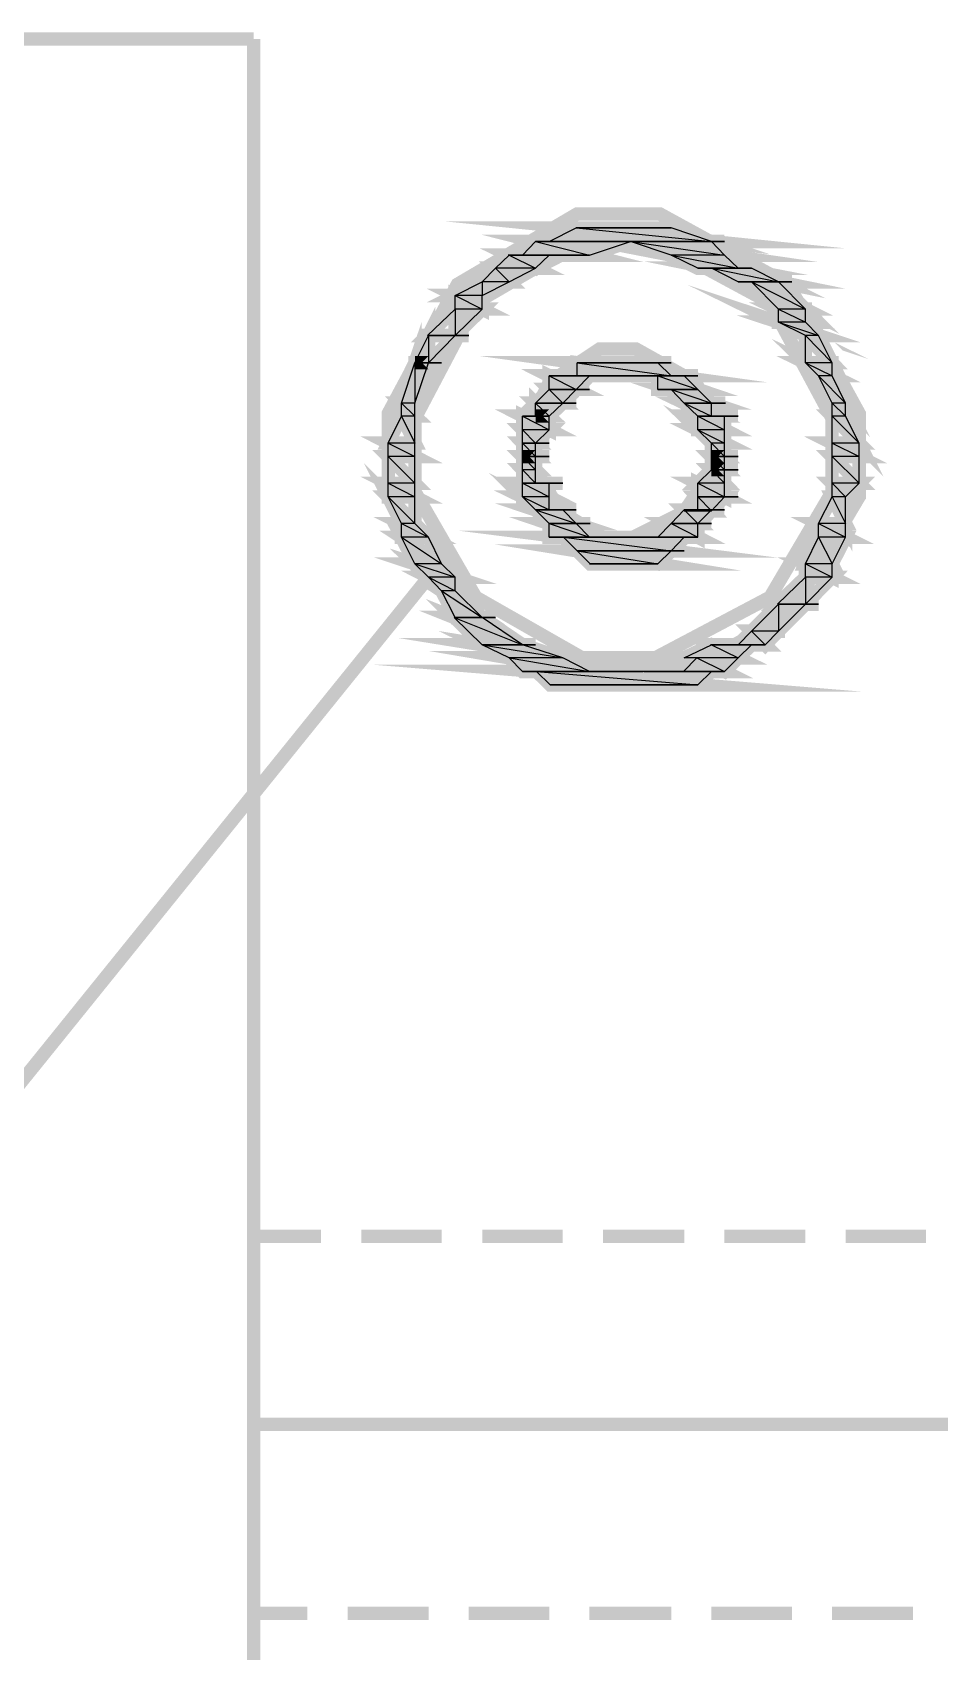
# Model space of a CAD drawing. Header units: metres. Extents: x -593 to 248, y 430 to 1024.
# Drawn here: x -268.04 to -265.18, y 816.92 to 822.03 of the extents above; entities that cross this region are included whole.
import ezdxf

# ---------------------------------------------------------------- set-up
doc = ezdxf.new("R2010")
doc.units = ezdxf.units.M
doc.header["$MEASUREMENT"] = 0
doc.layers.add('C00-00-00-BLACK', color=7, linetype='Continuous')
doc.layers.add('CFF-00-00', color=1, linetype='Continuous')

msp = doc.modelspace()

# ---------------------------------------------------------------- linework, layer by layer
at = {"layer": 'C00-00-00-BLACK', "const_width": 0.0423}
for points in [[(-267.3443, 822.0039), (-273.1538, 822.0039)], [(-267.3443, 801.9529), (-267.3443, 822.0039)], [(-267.1319, 818.2309), (-267.3443, 818.2309)], [(-266.7516, 818.2309), (-267.0052, 818.2309)], [(-266.3699, 818.2309), (-266.6235, 818.2309)], [(-265.9868, 818.2309), (-266.2432, 818.2309)], [(-265.6051, 818.2309), (-265.8601, 818.2309)], [(-265.2248, 818.2309), (-265.4784, 818.2309)], [(-259.4988, 817.6379), (-267.3443, 817.6379)], [(-267.1746, 817.0429), (-267.3443, 817.0429)], [(-266.7929, 817.0429), (-267.0479, 817.0429)], [(-266.4126, 817.0429), (-266.6662, 817.0429)], [(-266.0281, 817.0429), (-266.2859, 817.0429)], [(-265.6478, 817.0429), (-265.9014, 817.0429)], [(-265.2661, 817.0429), (-265.5211, 817.0429)]]:
    msp.add_lwpolyline(points, dxfattribs=at)
for points in [[(-265.4357, 820.6879), (-265.4357, 820.8239), (-265.6587, 821.2309), (-266.064, 821.4529), (-266.1977, 821.4529), (-266.3244, 821.4529), (-266.7019, 821.2309), (-266.9199, 820.8239), (-266.9199, 820.6879), (-266.9199, 820.5619), (-266.7019, 820.1859), (-266.3244, 819.9689), (-266.1977, 819.9689), (-266.064, 819.9689), (-265.6587, 820.1859), (-265.4357, 820.5619), (-265.4357, 820.6879)], [(-266.0281, 821.4089), (-266.3272, 821.4089), (-265.9014, 821.3659), (-266.0281, 821.4089)], [(-266.3272, 821.4089), (-265.9014, 821.3659), (-266.4126, 821.3659), (-266.3272, 821.4089)], [(-266.1565, 821.3659), (-265.8601, 821.3229), (-266.0281, 821.3229), (-266.1565, 821.3659)], [(-266.2831, 821.4089), (-266.0281, 821.4089), (-266.3244, 821.4089), (-266.2831, 821.4089)], [(-266.2006, 821.4089), (-266.0707, 821.4089), (-266.2859, 821.4089), (-266.2006, 821.4089)], [(-266.0707, 821.4089), (-266.2831, 821.4089), (-266.0281, 821.4089), (-266.0707, 821.4089)], [(-265.5211, 820.6879), (-265.5211, 820.8089), (-265.7165, 821.1729), (-266.0778, 821.3679), (-266.1977, 821.3679), (-266.3092, 821.3679), (-266.644, 821.1729), (-266.8356, 820.8089), (-266.8356, 820.6879), (-266.8356, 820.5769), (-266.644, 820.2449), (-266.3092, 820.0539), (-266.1977, 820.0539), (-266.0778, 820.0539), (-265.7165, 820.2449), (-265.5211, 820.5769), (-265.5211, 820.6879)], [(-266.1565, 821.3659), (-266.4553, 821.3659), (-266.2859, 821.3229), (-266.1565, 821.3659)], [(-266.4553, 821.3659), (-266.2859, 821.3229), (-266.4965, 821.3229), (-266.4553, 821.3659)], [(-265.9014, 821.3659), (-266.4126, 821.3659), (-266.4553, 821.3659), (-265.9014, 821.3659)], [(-265.9014, 821.3659), (-265.8601, 821.3659), (-266.4553, 821.3659), (-265.9014, 821.3659)], [(-265.9014, 821.3659), (-266.4553, 821.3659), (-265.9014, 821.3659)], [(-265.9014, 821.3659), (-266.1565, 821.3659), (-265.8601, 821.3229), (-265.9014, 821.3659)], [(-266.4126, 821.3659), (-265.9014, 821.3659), (-265.8601, 821.3659), (-266.4126, 821.3659)], [(-266.0281, 821.3229), (-265.8174, 821.2819), (-265.9441, 821.2819), (-266.0281, 821.3229)], [(-266.5823, 821.2819), (-266.5392, 821.2389), (-266.6235, 821.2389), (-266.5823, 821.2819)], [(-266.5392, 821.3229), (-266.4553, 821.2819), (-266.5823, 821.2819), (-266.5392, 821.3229)], [(-266.4126, 821.3229), (-266.5392, 821.3229), (-266.4553, 821.2819), (-266.4126, 821.3229)], [(-266.4567, 821.3229), (-266.4154, 821.3229), (-266.5421, 821.3229), (-266.4567, 821.3229)], [(-266.2859, 821.3229), (-266.4567, 821.3229), (-266.4154, 821.3229), (-266.2859, 821.3229)], [(-265.8601, 821.3229), (-266.0281, 821.3229), (-265.8174, 821.2819), (-265.8601, 821.3229)], [(-265.9014, 821.2819), (-265.6904, 821.2389), (-265.8174, 821.2389), (-265.9014, 821.2819)], [(-265.7748, 821.2389), (-265.6051, 821.1529), (-265.6904, 821.1529), (-265.7748, 821.2389)], [(-266.6235, 821.2389), (-266.6235, 821.1959), (-266.7089, 821.1959), (-266.6235, 821.2389)], [(-266.5392, 821.2389), (-266.6235, 821.2389), (-266.6235, 821.1959), (-266.5392, 821.2389)], [(-266.4553, 821.2819), (-266.5823, 821.2819), (-266.5392, 821.2389), (-266.4553, 821.2819)], [(-265.7748, 821.2819), (-265.9014, 821.2819), (-265.6904, 821.2389), (-265.7748, 821.2819)], [(-265.8174, 821.2819), (-265.9441, 821.2819), (-265.7748, 821.2819), (-265.8174, 821.2819)], [(-265.9441, 821.2819), (-265.7748, 821.2819), (-265.9014, 821.2819), (-265.9441, 821.2819)], [(-265.6904, 821.2389), (-265.7748, 821.2389), (-265.6051, 821.1529), (-265.6904, 821.2389)], [(-265.6904, 821.2389), (-265.8174, 821.2389), (-265.7748, 821.2389), (-265.6904, 821.2389)], [(-265.8174, 821.2389), (-265.6904, 821.2389), (-265.6478, 821.2389), (-265.8174, 821.2389)], [(-266.7089, 821.1529), (-266.7089, 821.0699), (-266.7957, 821.0699), (-266.7089, 821.1529)], [(-266.6235, 821.1959), (-266.7089, 821.1959), (-266.6235, 821.1529), (-266.6235, 821.1959)], [(-266.7089, 821.1959), (-266.6235, 821.1529), (-266.7089, 821.1529), (-266.7089, 821.1959)], [(-265.6904, 821.1119), (-265.5638, 821.0699), (-265.6051, 821.0699), (-265.6904, 821.1119)], [(-266.7929, 821.0699), (-266.7929, 820.9839), (-266.8356, 820.9839), (-266.7929, 821.0699)], [(-266.6235, 821.1529), (-266.7089, 821.1529), (-266.7089, 821.0699), (-266.6235, 821.1529)], [(-265.6051, 821.1529), (-265.6904, 821.1529), (-265.6051, 821.1119), (-265.6051, 821.1529)], [(-265.6904, 821.1529), (-265.6051, 821.1119), (-265.6904, 821.1119), (-265.6904, 821.1529)], [(-266.8356, 820.9839), (-266.8356, 820.8569), (-266.8782, 820.8569), (-266.8356, 820.9839)], [(-265.6051, 821.1119), (-265.6904, 821.1119), (-265.5638, 821.0699), (-265.6051, 821.1119)], [(-265.6051, 821.0699), (-265.5211, 820.9839), (-265.6051, 820.9839), (-265.6051, 821.0699)], [(-266.7089, 821.0699), (-266.7957, 821.0699), (-266.7089, 821.0699)], [(-266.7957, 821.0699), (-266.7089, 821.0699), (-266.6662, 821.0699), (-266.7957, 821.0699)], [(-266.7089, 821.0699), (-266.7929, 821.0699), (-266.7929, 820.9839), (-266.7089, 821.0699)], [(-265.6051, 820.9839), (-265.5211, 820.9429), (-265.5638, 820.9429), (-265.6051, 820.9839)], [(-265.5638, 821.0699), (-265.6051, 821.0699), (-265.5211, 820.9839), (-265.5638, 821.0699)], [(-265.5638, 820.9429), (-265.4784, 820.8569), (-265.5211, 820.8569), (-265.5638, 820.9429)], [(-266.7929, 820.9839), (-266.8356, 820.9839), (-266.7929, 820.9839)], [(-266.8356, 820.9839), (-266.7929, 820.9839), (-266.7516, 820.9839), (-266.8356, 820.9839)], [(-266.7929, 820.9839), (-266.8356, 820.9839), (-266.8356, 820.8569), (-266.7929, 820.9839)], [(-266.0707, 820.9839), (-266.3244, 820.9839), (-266.0281, 820.9429), (-266.0707, 820.9839)], [(-265.8601, 820.6879), (-265.8601, 820.7469), (-265.9511, 820.9219), (-266.1385, 821.0269), (-266.2006, 821.0269), (-266.2542, 821.0269), (-266.4126, 820.9219), (-266.4965, 820.7469), (-266.4965, 820.6879), (-266.4965, 820.6349), (-266.4126, 820.4769), (-266.2542, 820.3909), (-266.2006, 820.3909), (-266.1385, 820.3909), (-265.9511, 820.4769), (-265.8601, 820.6349), (-265.8601, 820.6879)], [(-265.9014, 820.6879), (-265.9014, 820.7409), (-265.9868, 820.8999), (-266.148, 820.9839), (-266.2006, 820.9839), (-266.2447, 820.9839), (-266.3755, 820.8999), (-266.4553, 820.7409), (-266.4553, 820.6879), (-266.4553, 820.6449), (-266.3755, 820.5139), (-266.2447, 820.4339), (-266.2006, 820.4339), (-266.148, 820.4339), (-265.9868, 820.5139), (-265.9014, 820.6449), (-265.9014, 820.6879)], [(-266.3244, 820.9839), (-266.0281, 820.9429), (-266.3244, 820.9429), (-266.3244, 820.9839)], [(-266.0707, 820.9839), (-266.2831, 820.9839), (-266.3244, 820.9839), (-266.0707, 820.9839)], [(-266.2859, 820.9839), (-266.0707, 820.9839), (-266.0281, 820.9839), (-266.2859, 820.9839)], [(-266.2404, 820.9839), (-266.0707, 820.9839), (-266.2831, 820.9839), (-266.2404, 820.9839)], [(-266.2006, 820.9839), (-266.1134, 820.9839), (-266.2432, 820.9839), (-266.2006, 820.9839)], [(-266.2432, 820.9839), (-266.0736, 820.9839), (-266.0309, 820.9839), (-266.2432, 820.9839)], [(-266.0736, 820.9839), (-266.0309, 820.9839), (-266.2432, 820.9839), (-266.0736, 820.9839)], [(-266.1134, 820.9839), (-266.2404, 820.9839), (-266.0707, 820.9839), (-266.1134, 820.9839)], [(-265.5211, 820.9839), (-265.6051, 820.9839), (-265.5211, 820.9429), (-265.5211, 820.9839)], [(-266.2859, 820.9429), (-266.4126, 820.9429), (-266.3272, 820.8999), (-266.2859, 820.9429)], [(-266.4126, 820.9429), (-266.3272, 820.8999), (-266.4126, 820.8999), (-266.4126, 820.9429)], [(-266.3699, 820.9429), (-266.2859, 820.9429), (-266.4126, 820.9429), (-266.3699, 820.9429)], [(-266.3272, 820.9429), (-265.9868, 820.9429), (-266.3699, 820.9429), (-266.3272, 820.9429)], [(-265.9868, 820.9429), (-266.3699, 820.9429), (-265.9868, 820.9429)], [(-266.3699, 820.9429), (-265.9868, 820.9429), (-265.9441, 820.9429), (-266.3699, 820.9429)], [(-266.2432, 820.9429), (-266.2006, 820.9429), (-266.3699, 820.9429), (-266.2432, 820.9429)], [(-266.2432, 820.9429), (-266.3699, 820.9429), (-266.2006, 820.9429), (-266.2432, 820.9429)], [(-266.2432, 820.9429), (-266.3699, 820.9429), (-266.2859, 820.9429), (-266.2432, 820.9429)], [(-266.0281, 820.9429), (-266.3272, 820.9429), (-265.9868, 820.9429), (-266.0281, 820.9429)], [(-265.9868, 820.9429), (-266.2006, 820.9429), (-265.9868, 820.9429)], [(-266.2006, 820.9429), (-265.9868, 820.9429), (-266.1134, 820.9429), (-266.2006, 820.9429)], [(-265.9868, 820.9429), (-266.0707, 820.9429), (-265.9441, 820.8999), (-265.9868, 820.9429)], [(-265.9868, 820.9429), (-266.1134, 820.9429), (-265.9868, 820.9429)], [(-266.1134, 820.9429), (-265.9868, 820.9429), (-266.0707, 820.9429), (-266.1134, 820.9429)], [(-266.0281, 820.8999), (-265.9014, 820.8569), (-265.9868, 820.8569), (-266.0281, 820.8999)], [(-266.0707, 820.9429), (-265.9441, 820.8999), (-266.0707, 820.8999), (-266.0707, 820.9429)], [(-265.5211, 820.9429), (-265.5638, 820.9429), (-265.4784, 820.8569), (-265.5211, 820.9429)], [(-266.8782, 820.8569), (-266.8356, 820.8159), (-266.8782, 820.8159), (-266.8782, 820.8569)], [(-266.4126, 820.8999), (-266.3699, 820.8569), (-266.4553, 820.8569), (-266.4126, 820.8999)], [(-266.4553, 820.8569), (-266.4126, 820.8159), (-266.4553, 820.8159), (-266.4553, 820.8569)], [(-266.3272, 820.8999), (-266.4126, 820.8999), (-266.3699, 820.8569), (-266.3272, 820.8999)], [(-266.4126, 820.8999), (-266.3272, 820.8999), (-266.2859, 820.8999), (-266.4126, 820.8999)], [(-266.3272, 820.8999), (-266.2859, 820.8999), (-266.4126, 820.8999), (-266.3272, 820.8999)], [(-265.9441, 820.8999), (-266.0281, 820.8999), (-265.9014, 820.8569), (-265.9441, 820.8999)], [(-265.9868, 820.8569), (-265.9014, 820.8159), (-265.9441, 820.8159), (-265.9868, 820.8569)], [(-265.9441, 820.8999), (-266.0707, 820.8999), (-265.9441, 820.8999)], [(-266.0707, 820.8999), (-265.9441, 820.8999), (-266.0281, 820.8999), (-266.0707, 820.8999)], [(-265.5211, 820.8569), (-265.4784, 820.8159), (-265.5211, 820.8159), (-265.5211, 820.8569)], [(-266.8782, 820.8159), (-266.8356, 820.7309), (-266.9199, 820.7309), (-266.8782, 820.8159)], [(-266.8356, 820.8569), (-266.8782, 820.8569), (-266.8356, 820.8159), (-266.8356, 820.8569)], [(-266.4965, 820.8159), (-266.4126, 820.7729), (-266.4965, 820.7729), (-266.4965, 820.8159)], [(-266.3699, 820.8569), (-266.4553, 820.8569), (-266.4126, 820.8159), (-266.3699, 820.8569)], [(-266.3699, 820.8569), (-266.4553, 820.8569), (-266.3699, 820.8569)], [(-266.4553, 820.8569), (-266.3699, 820.8569), (-266.3272, 820.8569), (-266.4553, 820.8569)], [(-265.9014, 820.8569), (-265.9868, 820.8569), (-265.9014, 820.8159), (-265.9014, 820.8569)], [(-265.9441, 820.7729), (-265.8601, 820.7309), (-265.9014, 820.7309), (-265.9441, 820.7729)], [(-265.9014, 820.8569), (-265.9868, 820.8569), (-265.9014, 820.8569)], [(-265.9868, 820.8569), (-265.9014, 820.8569), (-265.8573, 820.8569), (-265.9868, 820.8569)], [(-265.9868, 820.8569), (-265.9014, 820.8569), (-265.8601, 820.8569), (-265.9868, 820.8569)], [(-265.9014, 820.8569), (-265.8601, 820.8569), (-265.9868, 820.8569), (-265.9014, 820.8569)], [(-265.9441, 820.8159), (-265.8601, 820.7729), (-265.9441, 820.7729), (-265.9441, 820.8159)], [(-265.4784, 820.8569), (-265.5211, 820.8569), (-265.4784, 820.8159), (-265.4784, 820.8569)], [(-265.5211, 820.8159), (-265.4357, 820.7309), (-265.5211, 820.7309), (-265.5211, 820.8159)], [(-266.8356, 820.8159), (-266.8782, 820.8159), (-266.8356, 820.7309), (-266.8356, 820.8159)], [(-266.4126, 820.8159), (-266.4965, 820.8159), (-266.4126, 820.7729), (-266.4126, 820.8159)], [(-266.4126, 820.7729), (-266.4965, 820.7729), (-266.4553, 820.7309), (-266.4126, 820.7729)], [(-266.4553, 820.8159), (-266.4126, 820.8159), (-266.4965, 820.8159), (-266.4553, 820.8159)], [(-266.4965, 820.7729), (-266.4553, 820.7309), (-266.4965, 820.7309), (-266.4965, 820.7729)], [(-266.4126, 820.8159), (-266.4553, 820.8159), (-266.4126, 820.8159)], [(-265.8601, 820.7729), (-265.9441, 820.7729), (-265.8601, 820.7309), (-265.8601, 820.7729)], [(-265.8601, 820.8159), (-265.9441, 820.8159), (-265.8601, 820.7729), (-265.8601, 820.8159)], [(-265.8601, 820.8159), (-265.8174, 820.8159), (-265.9441, 820.8159), (-265.8601, 820.8159)], [(-265.8601, 820.8159), (-265.9441, 820.8159), (-265.9014, 820.8159), (-265.8601, 820.8159)], [(-265.4784, 820.8159), (-265.5211, 820.8159), (-265.4357, 820.7309), (-265.4784, 820.8159)], [(-266.8356, 820.7309), (-266.9199, 820.7309), (-266.8356, 820.6879), (-266.8356, 820.7309)], [(-266.9199, 820.7309), (-266.8356, 820.6879), (-266.9199, 820.6879), (-266.9199, 820.7309)], [(-266.4553, 820.7309), (-266.4965, 820.7309), (-266.4553, 820.6879), (-266.4553, 820.7309)], [(-266.4965, 820.7309), (-266.4553, 820.6879), (-266.4965, 820.6879), (-266.4965, 820.7309)], [(-266.4965, 820.7309), (-266.4553, 820.7309), (-266.4126, 820.7309), (-266.4965, 820.7309)], [(-266.4553, 820.7309), (-266.4126, 820.7309), (-266.4965, 820.7309), (-266.4553, 820.7309)], [(-265.8601, 820.7309), (-265.9014, 820.7309), (-265.8601, 820.6879), (-265.8601, 820.7309)], [(-265.9014, 820.7309), (-265.8601, 820.6879), (-265.9014, 820.6879), (-265.9014, 820.7309)], [(-265.4357, 820.7309), (-265.5211, 820.7309), (-265.4357, 820.6879), (-265.4357, 820.7309)], [(-265.5211, 820.7309), (-265.4357, 820.6879), (-265.5211, 820.6879), (-265.5211, 820.7309)], [(-266.8356, 820.6879), (-266.9199, 820.6879), (-266.8356, 820.6039), (-266.8356, 820.6879)], [(-266.9199, 820.6879), (-266.8356, 820.6039), (-266.9199, 820.6039), (-266.9199, 820.6879)], [(-266.4553, 820.6879), (-266.4965, 820.6879), (-266.4553, 820.6469), (-266.4553, 820.6879)], [(-266.4965, 820.6879), (-266.4553, 820.6469), (-266.4965, 820.6469), (-266.4965, 820.6879)], [(-266.4553, 820.6879), (-266.4965, 820.6879), (-266.4553, 820.6879)], [(-266.4965, 820.6879), (-266.4553, 820.6879), (-266.4126, 820.6879), (-266.4965, 820.6879)], [(-266.4965, 820.6469), (-266.4553, 820.6039), (-266.4965, 820.6039), (-266.4965, 820.6469)], [(-265.8601, 820.6879), (-265.9014, 820.6879), (-265.8601, 820.6469), (-265.8601, 820.6879)], [(-265.9014, 820.6879), (-265.8601, 820.6469), (-265.9014, 820.6469), (-265.9014, 820.6879)], [(-265.8601, 820.6879), (-265.9014, 820.6879), (-265.8601, 820.6879)], [(-265.9014, 820.6879), (-265.8601, 820.6879), (-265.8174, 820.6879), (-265.9014, 820.6879)], [(-265.4357, 820.6879), (-265.5211, 820.6879), (-265.4357, 820.6039), (-265.4357, 820.6879)], [(-265.5211, 820.6879), (-265.4357, 820.6039), (-265.5211, 820.6039), (-265.5211, 820.6879)], [(-266.9199, 820.5609), (-266.8356, 820.4769), (-266.8782, 820.4769), (-266.9199, 820.5609)], [(-266.4553, 820.6469), (-266.4965, 820.6469), (-266.4553, 820.6039), (-266.4553, 820.6469)], [(-265.9014, 820.6469), (-265.8601, 820.6039), (-265.9441, 820.6039), (-265.9014, 820.6469)], [(-265.8601, 820.6469), (-265.9014, 820.6469), (-265.8601, 820.6039), (-265.8601, 820.6469)], [(-265.8601, 820.6469), (-265.9014, 820.6469), (-265.8601, 820.6469)], [(-265.9014, 820.6469), (-265.8601, 820.6469), (-265.8174, 820.6469), (-265.9014, 820.6469)], [(-265.5211, 820.6039), (-265.4784, 820.5609), (-265.5211, 820.5609), (-265.5211, 820.6039)], [(-266.8356, 820.6039), (-266.9199, 820.6039), (-266.8356, 820.5609), (-266.8356, 820.6039)], [(-266.9199, 820.6039), (-266.8356, 820.5609), (-266.9199, 820.5609), (-266.9199, 820.6039)], [(-266.4965, 820.5609), (-266.4126, 820.5199), (-266.4553, 820.5199), (-266.4965, 820.5609)], [(-266.4126, 820.6039), (-266.4965, 820.6039), (-266.4126, 820.5609), (-266.4126, 820.6039)], [(-266.4965, 820.6039), (-266.4126, 820.5609), (-266.4965, 820.5609), (-266.4965, 820.6039)], [(-266.4126, 820.6039), (-266.3699, 820.6039), (-266.4965, 820.6039), (-266.4126, 820.6039)], [(-266.4126, 820.6039), (-266.4965, 820.6039), (-266.4553, 820.6039), (-266.4126, 820.6039)], [(-265.8601, 820.6039), (-265.9441, 820.6039), (-265.8601, 820.5609), (-265.8601, 820.6039)], [(-265.9441, 820.6039), (-265.8601, 820.5609), (-265.9441, 820.5609), (-265.9441, 820.6039)], [(-265.9441, 820.5609), (-265.9014, 820.5169), (-265.9441, 820.5169), (-265.9441, 820.5609)], [(-265.5211, 820.5609), (-265.4784, 820.4769), (-265.5638, 820.4769), (-265.5211, 820.5609)], [(-265.4357, 820.6039), (-265.5211, 820.6039), (-265.4784, 820.5609), (-265.4357, 820.6039)], [(-266.8356, 820.5609), (-266.9199, 820.5609), (-266.8356, 820.4769), (-266.8356, 820.5609)], [(-266.4126, 820.5609), (-266.4965, 820.5609), (-266.4126, 820.5199), (-266.4126, 820.5609)], [(-266.3699, 820.5199), (-266.4553, 820.5199), (-266.3272, 820.4769), (-266.3699, 820.5199)], [(-266.4553, 820.5199), (-266.3272, 820.4769), (-266.4126, 820.4769), (-266.4553, 820.5199)], [(-266.3699, 820.5199), (-266.4553, 820.5199), (-266.3699, 820.5199)], [(-266.4553, 820.5199), (-266.3699, 820.5199), (-266.3272, 820.5199), (-266.4553, 820.5199)], [(-266.3699, 820.5199), (-266.3272, 820.5199), (-266.4553, 820.5199), (-266.3699, 820.5199)], [(-266.3699, 820.5199), (-266.4553, 820.5199), (-266.4126, 820.5199), (-266.3699, 820.5199)], [(-265.9868, 820.5199), (-265.9441, 820.4769), (-266.0281, 820.4769), (-265.9868, 820.5199)], [(-265.9014, 820.5199), (-265.9868, 820.5199), (-265.9441, 820.4769), (-265.9014, 820.5199)], [(-265.9014, 820.5169), (-265.9441, 820.5169), (-265.9868, 820.5169), (-265.9014, 820.5169)], [(-265.8601, 820.5609), (-265.9441, 820.5609), (-265.9014, 820.5169), (-265.8601, 820.5609)], [(-265.9441, 820.5609), (-265.8601, 820.5609), (-265.8174, 820.5609), (-265.9441, 820.5609)], [(-265.8601, 820.5609), (-265.8174, 820.5609), (-265.9441, 820.5609), (-265.8601, 820.5609)], [(-265.9441, 820.5199), (-265.9014, 820.5199), (-265.8601, 820.5199), (-265.9441, 820.5199)], [(-265.4784, 820.5609), (-265.5211, 820.5609), (-265.4784, 820.4769), (-265.4784, 820.5609)], [(-266.8356, 820.4769), (-266.8782, 820.4769), (-266.7929, 820.4339), (-266.8356, 820.4769)], [(-266.8782, 820.4339), (-266.7516, 820.3499), (-266.8356, 820.3499), (-266.8782, 820.4339)], [(-266.8782, 820.4769), (-266.7929, 820.4339), (-266.8782, 820.4339), (-266.8782, 820.4769)], [(-266.3272, 820.4769), (-266.4126, 820.4769), (-266.2859, 820.4339), (-266.3272, 820.4769)], [(-266.4126, 820.4769), (-266.2859, 820.4339), (-266.4126, 820.4339), (-266.4126, 820.4769)], [(-266.3272, 820.4769), (-266.4126, 820.4769), (-266.3272, 820.4769)], [(-266.4126, 820.4769), (-266.3272, 820.4769), (-266.2831, 820.4769), (-266.4126, 820.4769)], [(-266.0281, 820.4769), (-265.9441, 820.4339), (-266.0707, 820.4339), (-266.0281, 820.4769)], [(-265.9441, 820.4769), (-266.0281, 820.4769), (-265.9441, 820.4339), (-265.9441, 820.4769)], [(-265.9441, 820.4769), (-266.0281, 820.4769), (-265.9441, 820.4769)], [(-266.0281, 820.4769), (-265.9441, 820.4769), (-265.9014, 820.4769), (-266.0281, 820.4769)], [(-265.4784, 820.4769), (-265.5638, 820.4769), (-265.4784, 820.4339), (-265.4784, 820.4769)], [(-265.5638, 820.4769), (-265.4784, 820.4339), (-265.5638, 820.4339), (-265.5638, 820.4769)], [(-266.7929, 820.4339), (-266.8782, 820.4339), (-266.7516, 820.3499), (-266.7929, 820.4339)], [(-265.9868, 820.4339), (-266.3671, 820.4339), (-266.0281, 820.3909), (-265.9868, 820.4339)], [(-266.2859, 820.4339), (-266.4126, 820.4339), (-266.2432, 820.4339), (-266.2859, 820.4339)], [(-266.4126, 820.4339), (-266.2432, 820.4339), (-266.3699, 820.4339), (-266.4126, 820.4339)], [(-266.3671, 820.4339), (-266.0281, 820.3909), (-266.3244, 820.3909), (-266.3671, 820.4339)], [(-266.2432, 820.4339), (-266.3699, 820.4339), (-266.2432, 820.4339)], [(-266.3699, 820.4339), (-266.2432, 820.4339), (-266.2006, 820.4339), (-266.3699, 820.4339)], [(-266.2006, 820.4339), (-266.1589, 820.4339), (-266.3699, 820.4339), (-266.2006, 820.4339)], [(-266.2006, 820.4339), (-266.3699, 820.4339), (-266.2432, 820.4339), (-266.2006, 820.4339)], [(-266.3699, 820.4339), (-266.2006, 820.4339), (-266.1589, 820.4339), (-266.3699, 820.4339)], [(-266.2006, 820.4339), (-266.1589, 820.4339), (-266.3699, 820.4339), (-266.2006, 820.4339)], [(-266.1565, 820.4339), (-265.9868, 820.4339), (-266.2006, 820.4339), (-266.1565, 820.4339)], [(-266.1134, 820.4339), (-265.9868, 820.4339), (-266.1565, 820.4339), (-266.1134, 820.4339)], [(-265.9868, 820.4339), (-266.1565, 820.4339), (-265.9868, 820.4339)], [(-266.0707, 820.4339), (-265.9868, 820.4339), (-266.1134, 820.4339), (-266.0707, 820.4339)], [(-265.9868, 820.4339), (-266.1134, 820.4339), (-265.9868, 820.4339)], [(-266.1134, 820.4339), (-265.9868, 820.4339), (-265.9441, 820.4339), (-266.1134, 820.4339)], [(-265.9868, 820.4339), (-266.1134, 820.4339), (-265.9868, 820.4339)], [(-265.9441, 820.4339), (-266.0707, 820.4339), (-265.9868, 820.4339), (-265.9441, 820.4339)], [(-265.5638, 820.4339), (-265.5211, 820.3499), (-265.6051, 820.3499), (-265.5638, 820.4339)], [(-265.4784, 820.4339), (-265.5638, 820.4339), (-265.5211, 820.3499), (-265.4784, 820.4339)], [(-266.8356, 820.3499), (-266.7089, 820.3079), (-266.7929, 820.3079), (-266.8356, 820.3499)], [(-266.0281, 820.3909), (-266.3244, 820.3909), (-266.0707, 820.3499), (-266.0281, 820.3909)], [(-266.3244, 820.3909), (-266.0707, 820.3499), (-266.2831, 820.3499), (-266.3244, 820.3909)], [(-266.0281, 820.3909), (-266.3244, 820.3909), (-266.0281, 820.3909)], [(-266.3244, 820.3909), (-266.0281, 820.3909), (-265.9868, 820.3909), (-266.3244, 820.3909)], [(-266.7516, 820.3499), (-266.8356, 820.3499), (-266.7089, 820.3079), (-266.7516, 820.3499)], [(-266.7929, 820.3079), (-266.7089, 820.2649), (-266.7516, 820.2649), (-266.7929, 820.3079)], [(-266.2859, 820.3499), (-266.1134, 820.3499), (-266.1565, 820.3499), (-266.2859, 820.3499)], [(-266.1134, 820.3499), (-266.0707, 820.3499), (-266.2831, 820.3499), (-266.1134, 820.3499)], [(-266.1134, 820.3499), (-266.2831, 820.3499), (-266.0707, 820.3499), (-266.1134, 820.3499)], [(-266.1565, 820.3499), (-266.2404, 820.3499), (-266.2831, 820.3499), (-266.1565, 820.3499)], [(-266.1565, 820.3499), (-266.1134, 820.3499), (-266.2404, 820.3499), (-266.1565, 820.3499)], [(-265.6051, 820.3079), (-265.6051, 820.2229), (-265.6933, 820.2229), (-265.6051, 820.3079)], [(-265.5211, 820.3499), (-265.6051, 820.3499), (-265.5211, 820.3079), (-265.5211, 820.3499)], [(-265.6051, 820.3499), (-265.5211, 820.3079), (-265.6051, 820.3079), (-265.6051, 820.3499)], [(-266.7089, 820.3079), (-266.7929, 820.3079), (-266.7089, 820.2649), (-266.7089, 820.3079)], [(-266.7089, 820.2649), (-266.7516, 820.2649), (-266.6235, 820.1809), (-266.7089, 820.2649)], [(-266.7516, 820.2649), (-266.6235, 820.1809), (-266.7089, 820.1809), (-266.7516, 820.2649)], [(-265.5211, 820.3079), (-265.6051, 820.3079), (-265.6051, 820.2229), (-265.5211, 820.3079)], [(-266.7117, 820.1809), (-266.4965, 820.0949), (-266.6235, 820.0949), (-266.7117, 820.1809)], [(-265.6904, 820.2229), (-265.6904, 820.1379), (-265.7748, 820.1379), (-265.6904, 820.2229)], [(-265.6051, 820.2229), (-265.6933, 820.2229), (-265.6051, 820.2229)], [(-265.6933, 820.2229), (-265.6051, 820.2229), (-265.5638, 820.2229), (-265.6933, 820.2229)], [(-265.6051, 820.2229), (-265.6904, 820.2229), (-265.6904, 820.1379), (-265.6051, 820.2229)], [(-266.6235, 820.1809), (-266.7117, 820.1809), (-266.4965, 820.0949), (-266.6235, 820.1809)], [(-266.6235, 820.1809), (-266.7089, 820.1809), (-266.6235, 820.1809)], [(-266.7089, 820.1809), (-266.6235, 820.1809), (-266.5823, 820.1809), (-266.7089, 820.1809)], [(-266.6235, 820.0949), (-266.3699, 820.0539), (-266.5392, 820.0539), (-266.6235, 820.0949)], [(-265.7748, 820.1379), (-265.7317, 820.0949), (-265.8174, 820.0949), (-265.7748, 820.1379)], [(-265.6904, 820.1379), (-265.7748, 820.1379), (-265.7317, 820.0949), (-265.6904, 820.1379)], [(-266.4965, 820.0949), (-266.6235, 820.0949), (-266.3699, 820.0539), (-266.4965, 820.0949)], [(-266.4965, 820.0949), (-266.6235, 820.0949), (-266.4965, 820.0949)], [(-266.6235, 820.0949), (-266.4965, 820.0949), (-266.4553, 820.0949), (-266.6235, 820.0949)], [(-266.5392, 820.0539), (-266.2859, 820.0109), (-266.4965, 820.0109), (-266.5392, 820.0539)], [(-265.9014, 820.0949), (-265.8174, 820.0539), (-265.9868, 820.0539), (-265.9014, 820.0949)], [(-265.9469, 820.0539), (-265.8601, 820.0109), (-265.9896, 820.0109), (-265.9469, 820.0539)], [(-265.7748, 820.0949), (-265.9014, 820.0949), (-265.8174, 820.0539), (-265.7748, 820.0949)], [(-265.8174, 820.0949), (-265.7748, 820.0949), (-265.9042, 820.0949), (-265.8174, 820.0949)], [(-265.7317, 820.0949), (-265.8174, 820.0949), (-265.7748, 820.0949), (-265.7317, 820.0949)], [(-265.9014, 820.0109), (-266.4524, 820.0109), (-265.9441, 819.9689), (-265.9014, 820.0109)], [(-266.3699, 820.0539), (-266.5392, 820.0539), (-266.2859, 820.0109), (-266.3699, 820.0539)], [(-266.2432, 820.0109), (-266.2006, 820.0109), (-266.4965, 820.0109), (-266.2432, 820.0109)], [(-266.2432, 820.0109), (-266.4965, 820.0109), (-266.2859, 820.0109), (-266.2432, 820.0109)], [(-266.2432, 820.0109), (-266.4965, 820.0109), (-266.1162, 820.0109), (-266.2432, 820.0109)], [(-266.4965, 820.0109), (-266.1162, 820.0109), (-266.4553, 820.0109), (-266.4965, 820.0109)], [(-266.4524, 820.0109), (-265.9441, 819.9689), (-266.4098, 819.9689), (-266.4524, 820.0109)], [(-265.9868, 820.0109), (-265.9014, 820.0109), (-266.1134, 820.0109), (-265.9868, 820.0109)], [(-266.1134, 820.0109), (-265.9014, 820.0109), (-265.8601, 820.0109), (-266.1134, 820.0109)], [(-265.9014, 820.0109), (-265.8601, 820.0109), (-266.1134, 820.0109), (-265.9014, 820.0109)], [(-265.8174, 820.0539), (-265.9469, 820.0539), (-265.8601, 820.0109), (-265.8174, 820.0539)], [(-265.8601, 820.0109), (-265.9868, 820.0109), (-265.9014, 820.0109), (-265.8601, 820.0109)], [(-265.9441, 819.9689), (-266.4098, 819.9689), (-265.9868, 819.9689), (-265.9441, 819.9689)], [(-266.4098, 819.9689), (-265.9868, 819.9689), (-266.3671, 819.9689), (-266.4098, 819.9689)], [(-266.0707, 819.9689), (-266.2432, 819.9689), (-266.3699, 819.9689), (-266.0707, 819.9689)], [(-266.3699, 819.9689), (-265.9868, 819.9689), (-266.0707, 819.9689), (-266.3699, 819.9689)], [(-266.0707, 819.9689), (-266.0281, 819.9689), (-266.2432, 819.9689), (-266.0707, 819.9689)]]:
    msp.add_lwpolyline(points, close=True, dxfattribs=at)
at = {"layer": 'C00-00-00-BLACK'}
for points in [[(-266.3272, 821.4089), (-265.9014, 821.3659), (-266.4126, 821.3659), (-266.3272, 821.4089)], [(-266.0281, 821.4089), (-266.3272, 821.4089), (-265.9014, 821.3659), (-266.0281, 821.4089)], [(-266.2831, 821.4089), (-266.0281, 821.4089), (-266.3244, 821.4089), (-266.2831, 821.4089)], [(-266.2006, 821.4089), (-266.0707, 821.4089), (-266.2859, 821.4089), (-266.2006, 821.4089)], [(-266.0707, 821.4089), (-266.2831, 821.4089), (-266.0281, 821.4089), (-266.0707, 821.4089)], [(-266.4553, 821.3659), (-266.2859, 821.3229), (-266.4965, 821.3229), (-266.4553, 821.3659)], [(-265.9014, 821.3659), (-266.4126, 821.3659), (-266.4553, 821.3659), (-265.9014, 821.3659)], [(-265.9014, 821.3659), (-265.8601, 821.3659), (-266.4553, 821.3659), (-265.9014, 821.3659)], [(-265.9014, 821.3659), (-266.4553, 821.3659), (-265.9014, 821.3659)], [(-266.1565, 821.3659), (-266.4553, 821.3659), (-266.2859, 821.3229), (-266.1565, 821.3659)], [(-266.4126, 821.3659), (-265.9014, 821.3659), (-265.8601, 821.3659), (-266.4126, 821.3659)], [(-265.9014, 821.3659), (-266.1565, 821.3659), (-265.8601, 821.3229), (-265.9014, 821.3659)], [(-266.1565, 821.3659), (-265.8601, 821.3229), (-266.0281, 821.3229), (-266.1565, 821.3659)], [(-266.5392, 821.3229), (-266.4553, 821.2819), (-266.5823, 821.2819), (-266.5392, 821.3229)], [(-266.4567, 821.3229), (-266.4154, 821.3229), (-266.5421, 821.3229), (-266.4567, 821.3229)], [(-266.4126, 821.3229), (-266.5392, 821.3229), (-266.4553, 821.2819), (-266.4126, 821.3229)], [(-266.2859, 821.3229), (-266.4567, 821.3229), (-266.4154, 821.3229), (-266.2859, 821.3229)], [(-265.8601, 821.3229), (-266.0281, 821.3229), (-265.8174, 821.2819), (-265.8601, 821.3229)], [(-266.0281, 821.3229), (-265.8174, 821.2819), (-265.9441, 821.2819), (-266.0281, 821.3229)], [(-266.5823, 821.2819), (-266.5392, 821.2389), (-266.6235, 821.2389), (-266.5823, 821.2819)], [(-266.4553, 821.2819), (-266.5823, 821.2819), (-266.5392, 821.2389), (-266.4553, 821.2819)], [(-265.8174, 821.2819), (-265.9441, 821.2819), (-265.7748, 821.2819), (-265.8174, 821.2819)], [(-265.9441, 821.2819), (-265.7748, 821.2819), (-265.9014, 821.2819), (-265.9441, 821.2819)], [(-265.7748, 821.2819), (-265.9014, 821.2819), (-265.6904, 821.2389), (-265.7748, 821.2819)], [(-265.9014, 821.2819), (-265.6904, 821.2389), (-265.8174, 821.2389), (-265.9014, 821.2819)], [(-266.6235, 821.2389), (-266.6235, 821.1959), (-266.7089, 821.1959), (-266.6235, 821.2389)], [(-266.5392, 821.2389), (-266.6235, 821.2389), (-266.6235, 821.1959), (-266.5392, 821.2389)], [(-265.6904, 821.2389), (-265.8174, 821.2389), (-265.7748, 821.2389), (-265.6904, 821.2389)], [(-265.8174, 821.2389), (-265.6904, 821.2389), (-265.6478, 821.2389), (-265.8174, 821.2389)], [(-265.6904, 821.2389), (-265.7748, 821.2389), (-265.6051, 821.1529), (-265.6904, 821.2389)], [(-265.7748, 821.2389), (-265.6051, 821.1529), (-265.6904, 821.1529), (-265.7748, 821.2389)], [(-266.7089, 821.1529), (-266.7089, 821.0699), (-266.7957, 821.0699), (-266.7089, 821.1529)], [(-266.6235, 821.1959), (-266.7089, 821.1959), (-266.6235, 821.1529), (-266.6235, 821.1959)], [(-266.7089, 821.1959), (-266.6235, 821.1529), (-266.7089, 821.1529), (-266.7089, 821.1959)], [(-266.6235, 821.1529), (-266.7089, 821.1529), (-266.7089, 821.0699), (-266.6235, 821.1529)], [(-265.6051, 821.1529), (-265.6904, 821.1529), (-265.6051, 821.1119), (-265.6051, 821.1529)], [(-265.6904, 821.1529), (-265.6051, 821.1119), (-265.6904, 821.1119), (-265.6904, 821.1529)], [(-265.6051, 821.1119), (-265.6904, 821.1119), (-265.5638, 821.0699), (-265.6051, 821.1119)], [(-265.6904, 821.1119), (-265.5638, 821.0699), (-265.6051, 821.0699), (-265.6904, 821.1119)], [(-266.7929, 821.0699), (-266.7929, 820.9839), (-266.8356, 820.9839), (-266.7929, 821.0699)], [(-266.7089, 821.0699), (-266.7957, 821.0699), (-266.7089, 821.0699)], [(-266.7957, 821.0699), (-266.7089, 821.0699), (-266.6662, 821.0699), (-266.7957, 821.0699)], [(-266.7089, 821.0699), (-266.7929, 821.0699), (-266.7929, 820.9839), (-266.7089, 821.0699)], [(-265.5638, 821.0699), (-265.6051, 821.0699), (-265.5211, 820.9839), (-265.5638, 821.0699)], [(-265.6051, 821.0699), (-265.5211, 820.9839), (-265.6051, 820.9839), (-265.6051, 821.0699)], [(-266.8356, 820.9839), (-266.8356, 820.8569), (-266.8782, 820.8569), (-266.8356, 820.9839)], [(-266.7929, 820.9839), (-266.8356, 820.9839), (-266.7929, 820.9839)], [(-266.8356, 820.9839), (-266.7929, 820.9839), (-266.7516, 820.9839), (-266.8356, 820.9839)], [(-266.7929, 820.9839), (-266.8356, 820.9839), (-266.8356, 820.8569), (-266.7929, 820.9839)], [(-266.0707, 820.9839), (-266.2831, 820.9839), (-266.3244, 820.9839), (-266.0707, 820.9839)], [(-266.0707, 820.9839), (-266.3244, 820.9839), (-266.0281, 820.9429), (-266.0707, 820.9839)], [(-266.3244, 820.9839), (-266.0281, 820.9429), (-266.3244, 820.9429), (-266.3244, 820.9839)], [(-266.2859, 820.9839), (-266.0707, 820.9839), (-266.0281, 820.9839), (-266.2859, 820.9839)], [(-266.2404, 820.9839), (-266.0707, 820.9839), (-266.2831, 820.9839), (-266.2404, 820.9839)], [(-266.2006, 820.9839), (-266.1134, 820.9839), (-266.2432, 820.9839), (-266.2006, 820.9839)], [(-266.2432, 820.9839), (-266.0736, 820.9839), (-266.0309, 820.9839), (-266.2432, 820.9839)], [(-266.0736, 820.9839), (-266.0309, 820.9839), (-266.2432, 820.9839), (-266.0736, 820.9839)], [(-266.1134, 820.9839), (-266.2404, 820.9839), (-266.0707, 820.9839), (-266.1134, 820.9839)], [(-265.5211, 820.9839), (-265.6051, 820.9839), (-265.5211, 820.9429), (-265.5211, 820.9839)], [(-265.6051, 820.9839), (-265.5211, 820.9429), (-265.5638, 820.9429), (-265.6051, 820.9839)], [(-266.4126, 820.8999), (-266.3699, 820.8569), (-266.4553, 820.8569), (-266.4126, 820.8999)], [(-266.3699, 820.9429), (-266.2859, 820.9429), (-266.4126, 820.9429), (-266.3699, 820.9429)], [(-266.2859, 820.9429), (-266.4126, 820.9429), (-266.3272, 820.8999), (-266.2859, 820.9429)], [(-266.4126, 820.9429), (-266.3272, 820.8999), (-266.4126, 820.8999), (-266.4126, 820.9429)], [(-266.4126, 820.8999), (-266.3272, 820.8999), (-266.2859, 820.8999), (-266.4126, 820.8999)], [(-266.3272, 820.8999), (-266.2859, 820.8999), (-266.4126, 820.8999), (-266.3272, 820.8999)], [(-266.3272, 820.8999), (-266.4126, 820.8999), (-266.3699, 820.8569), (-266.3272, 820.8999)], [(-266.3272, 820.9429), (-265.9868, 820.9429), (-266.3699, 820.9429), (-266.3272, 820.9429)], [(-265.9868, 820.9429), (-266.3699, 820.9429), (-265.9868, 820.9429)], [(-266.3699, 820.9429), (-265.9868, 820.9429), (-265.9441, 820.9429), (-266.3699, 820.9429)], [(-266.2432, 820.9429), (-266.2006, 820.9429), (-266.3699, 820.9429), (-266.2432, 820.9429)], [(-266.2432, 820.9429), (-266.3699, 820.9429), (-266.2006, 820.9429), (-266.2432, 820.9429)], [(-266.2432, 820.9429), (-266.3699, 820.9429), (-266.2859, 820.9429), (-266.2432, 820.9429)], [(-266.0281, 820.9429), (-266.3272, 820.9429), (-265.9868, 820.9429), (-266.0281, 820.9429)], [(-265.9868, 820.9429), (-266.2006, 820.9429), (-265.9868, 820.9429)], [(-266.2006, 820.9429), (-265.9868, 820.9429), (-266.1134, 820.9429), (-266.2006, 820.9429)], [(-265.9868, 820.9429), (-266.1134, 820.9429), (-265.9868, 820.9429)], [(-266.1134, 820.9429), (-265.9868, 820.9429), (-266.0707, 820.9429), (-266.1134, 820.9429)], [(-265.9868, 820.9429), (-266.0707, 820.9429), (-265.9441, 820.8999), (-265.9868, 820.9429)], [(-266.0707, 820.9429), (-265.9441, 820.8999), (-266.0707, 820.8999), (-266.0707, 820.9429)], [(-265.9441, 820.8999), (-266.0707, 820.8999), (-265.9441, 820.8999)], [(-266.0707, 820.8999), (-265.9441, 820.8999), (-266.0281, 820.8999), (-266.0707, 820.8999)], [(-265.9441, 820.8999), (-266.0281, 820.8999), (-265.9014, 820.8569), (-265.9441, 820.8999)], [(-266.0281, 820.8999), (-265.9014, 820.8569), (-265.9868, 820.8569), (-266.0281, 820.8999)], [(-265.5211, 820.9429), (-265.5638, 820.9429), (-265.4784, 820.8569), (-265.5211, 820.9429)], [(-265.5638, 820.9429), (-265.4784, 820.8569), (-265.5211, 820.8569), (-265.5638, 820.9429)], [(-266.8356, 820.8569), (-266.8782, 820.8569), (-266.8356, 820.8159), (-266.8356, 820.8569)], [(-266.8782, 820.8569), (-266.8356, 820.8159), (-266.8782, 820.8159), (-266.8782, 820.8569)], [(-266.3699, 820.8569), (-266.4553, 820.8569), (-266.3699, 820.8569)], [(-266.4553, 820.8569), (-266.3699, 820.8569), (-266.3272, 820.8569), (-266.4553, 820.8569)], [(-266.3699, 820.8569), (-266.4553, 820.8569), (-266.4126, 820.8159), (-266.3699, 820.8569)], [(-266.4553, 820.8569), (-266.4126, 820.8159), (-266.4553, 820.8159), (-266.4553, 820.8569)], [(-265.9014, 820.8569), (-265.9868, 820.8569), (-265.9014, 820.8569)], [(-265.9868, 820.8569), (-265.9014, 820.8569), (-265.8573, 820.8569), (-265.9868, 820.8569)], [(-265.9868, 820.8569), (-265.9014, 820.8569), (-265.8601, 820.8569), (-265.9868, 820.8569)], [(-265.9014, 820.8569), (-265.8601, 820.8569), (-265.9868, 820.8569), (-265.9014, 820.8569)], [(-265.9014, 820.8569), (-265.9868, 820.8569), (-265.9014, 820.8159), (-265.9014, 820.8569)], [(-265.9868, 820.8569), (-265.9014, 820.8159), (-265.9441, 820.8159), (-265.9868, 820.8569)], [(-265.4784, 820.8569), (-265.5211, 820.8569), (-265.4784, 820.8159), (-265.4784, 820.8569)], [(-265.5211, 820.8569), (-265.4784, 820.8159), (-265.5211, 820.8159), (-265.5211, 820.8569)], [(-266.8782, 820.8159), (-266.8356, 820.7309), (-266.9199, 820.7309), (-266.8782, 820.8159)], [(-266.8356, 820.8159), (-266.8782, 820.8159), (-266.8356, 820.7309), (-266.8356, 820.8159)], [(-266.4553, 820.8159), (-266.4126, 820.8159), (-266.4965, 820.8159), (-266.4553, 820.8159)], [(-266.4126, 820.8159), (-266.4965, 820.8159), (-266.4126, 820.7729), (-266.4126, 820.8159)], [(-266.4965, 820.8159), (-266.4126, 820.7729), (-266.4965, 820.7729), (-266.4965, 820.8159)], [(-266.4126, 820.8159), (-266.4553, 820.8159), (-266.4126, 820.8159)], [(-265.8601, 820.8159), (-265.8174, 820.8159), (-265.9441, 820.8159), (-265.8601, 820.8159)], [(-265.8601, 820.8159), (-265.9441, 820.8159), (-265.9014, 820.8159), (-265.8601, 820.8159)], [(-265.8601, 820.8159), (-265.9441, 820.8159), (-265.8601, 820.7729), (-265.8601, 820.8159)], [(-265.9441, 820.8159), (-265.8601, 820.7729), (-265.9441, 820.7729), (-265.9441, 820.8159)], [(-265.4784, 820.8159), (-265.5211, 820.8159), (-265.4357, 820.7309), (-265.4784, 820.8159)], [(-265.5211, 820.8159), (-265.4357, 820.7309), (-265.5211, 820.7309), (-265.5211, 820.8159)], [(-266.4126, 820.7729), (-266.4965, 820.7729), (-266.4553, 820.7309), (-266.4126, 820.7729)], [(-266.4965, 820.7729), (-266.4553, 820.7309), (-266.4965, 820.7309), (-266.4965, 820.7729)], [(-265.8601, 820.7729), (-265.9441, 820.7729), (-265.8601, 820.7309), (-265.8601, 820.7729)], [(-265.9441, 820.7729), (-265.8601, 820.7309), (-265.9014, 820.7309), (-265.9441, 820.7729)], [(-266.8356, 820.7309), (-266.9199, 820.7309), (-266.8356, 820.6879), (-266.8356, 820.7309)], [(-266.9199, 820.7309), (-266.8356, 820.6879), (-266.9199, 820.6879), (-266.9199, 820.7309)], [(-266.4965, 820.7309), (-266.4553, 820.7309), (-266.4126, 820.7309), (-266.4965, 820.7309)], [(-266.4553, 820.7309), (-266.4126, 820.7309), (-266.4965, 820.7309), (-266.4553, 820.7309)], [(-266.4553, 820.7309), (-266.4965, 820.7309), (-266.4553, 820.6879), (-266.4553, 820.7309)], [(-266.4965, 820.7309), (-266.4553, 820.6879), (-266.4965, 820.6879), (-266.4965, 820.7309)], [(-265.8601, 820.7309), (-265.9014, 820.7309), (-265.8601, 820.6879), (-265.8601, 820.7309)], [(-265.9014, 820.7309), (-265.8601, 820.6879), (-265.9014, 820.6879), (-265.9014, 820.7309)], [(-265.4357, 820.7309), (-265.5211, 820.7309), (-265.4357, 820.6879), (-265.4357, 820.7309)], [(-265.5211, 820.7309), (-265.4357, 820.6879), (-265.5211, 820.6879), (-265.5211, 820.7309)], [(-266.8356, 820.6879), (-266.9199, 820.6879), (-266.8356, 820.6039), (-266.8356, 820.6879)], [(-266.9199, 820.6879), (-266.8356, 820.6039), (-266.9199, 820.6039), (-266.9199, 820.6879)], [(-266.4553, 820.6879), (-266.4965, 820.6879), (-266.4553, 820.6879)], [(-266.4965, 820.6879), (-266.4553, 820.6879), (-266.4126, 820.6879), (-266.4965, 820.6879)], [(-266.4553, 820.6879), (-266.4965, 820.6879), (-266.4553, 820.6469), (-266.4553, 820.6879)], [(-266.4965, 820.6879), (-266.4553, 820.6469), (-266.4965, 820.6469), (-266.4965, 820.6879)], [(-266.4553, 820.6469), (-266.4965, 820.6469), (-266.4553, 820.6039), (-266.4553, 820.6469)], [(-266.4965, 820.6469), (-266.4553, 820.6039), (-266.4965, 820.6039), (-266.4965, 820.6469)], [(-265.9014, 820.6469), (-265.8601, 820.6039), (-265.9441, 820.6039), (-265.9014, 820.6469)], [(-265.8601, 820.6879), (-265.9014, 820.6879), (-265.8601, 820.6879)], [(-265.9014, 820.6879), (-265.8601, 820.6879), (-265.8174, 820.6879), (-265.9014, 820.6879)], [(-265.8601, 820.6879), (-265.9014, 820.6879), (-265.8601, 820.6469), (-265.8601, 820.6879)], [(-265.9014, 820.6879), (-265.8601, 820.6469), (-265.9014, 820.6469), (-265.9014, 820.6879)], [(-265.8601, 820.6469), (-265.9014, 820.6469), (-265.8601, 820.6469)], [(-265.9014, 820.6469), (-265.8601, 820.6469), (-265.8174, 820.6469), (-265.9014, 820.6469)], [(-265.8601, 820.6469), (-265.9014, 820.6469), (-265.8601, 820.6039), (-265.8601, 820.6469)], [(-265.4357, 820.6879), (-265.5211, 820.6879), (-265.4357, 820.6039), (-265.4357, 820.6879)], [(-265.5211, 820.6879), (-265.4357, 820.6039), (-265.5211, 820.6039), (-265.5211, 820.6879)], [(-266.8356, 820.6039), (-266.9199, 820.6039), (-266.8356, 820.5609), (-266.8356, 820.6039)], [(-266.9199, 820.6039), (-266.8356, 820.5609), (-266.9199, 820.5609), (-266.9199, 820.6039)], [(-266.4126, 820.6039), (-266.3699, 820.6039), (-266.4965, 820.6039), (-266.4126, 820.6039)], [(-266.4126, 820.6039), (-266.4965, 820.6039), (-266.4553, 820.6039), (-266.4126, 820.6039)], [(-266.4126, 820.6039), (-266.4965, 820.6039), (-266.4126, 820.5609), (-266.4126, 820.6039)], [(-266.4965, 820.6039), (-266.4126, 820.5609), (-266.4965, 820.5609), (-266.4965, 820.6039)], [(-265.8601, 820.6039), (-265.9441, 820.6039), (-265.8601, 820.5609), (-265.8601, 820.6039)], [(-265.9441, 820.6039), (-265.8601, 820.5609), (-265.9441, 820.5609), (-265.9441, 820.6039)], [(-265.4357, 820.6039), (-265.5211, 820.6039), (-265.4784, 820.5609), (-265.4357, 820.6039)], [(-265.5211, 820.6039), (-265.4784, 820.5609), (-265.5211, 820.5609), (-265.5211, 820.6039)], [(-266.8356, 820.5609), (-266.9199, 820.5609), (-266.8356, 820.4769), (-266.8356, 820.5609)], [(-266.9199, 820.5609), (-266.8356, 820.4769), (-266.8782, 820.4769), (-266.9199, 820.5609)], [(-266.4126, 820.5609), (-266.4965, 820.5609), (-266.4126, 820.5199), (-266.4126, 820.5609)], [(-266.4965, 820.5609), (-266.4126, 820.5199), (-266.4553, 820.5199), (-266.4965, 820.5609)], [(-265.9441, 820.5609), (-265.8601, 820.5609), (-265.8174, 820.5609), (-265.9441, 820.5609)], [(-265.8601, 820.5609), (-265.8174, 820.5609), (-265.9441, 820.5609), (-265.8601, 820.5609)], [(-265.8601, 820.5609), (-265.9441, 820.5609), (-265.9014, 820.5169), (-265.8601, 820.5609)], [(-265.9441, 820.5609), (-265.9014, 820.5169), (-265.9441, 820.5169), (-265.9441, 820.5609)], [(-265.5211, 820.5609), (-265.4784, 820.4769), (-265.5638, 820.4769), (-265.5211, 820.5609)], [(-265.4784, 820.5609), (-265.5211, 820.5609), (-265.4784, 820.4769), (-265.4784, 820.5609)], [(-266.3699, 820.5199), (-266.4553, 820.5199), (-266.3699, 820.5199)], [(-266.4553, 820.5199), (-266.3699, 820.5199), (-266.3272, 820.5199), (-266.4553, 820.5199)], [(-266.3699, 820.5199), (-266.3272, 820.5199), (-266.4553, 820.5199), (-266.3699, 820.5199)], [(-266.3699, 820.5199), (-266.4553, 820.5199), (-266.4126, 820.5199), (-266.3699, 820.5199)], [(-266.3699, 820.5199), (-266.4553, 820.5199), (-266.3272, 820.4769), (-266.3699, 820.5199)], [(-266.4553, 820.5199), (-266.3272, 820.4769), (-266.4126, 820.4769), (-266.4553, 820.5199)], [(-265.9868, 820.5199), (-265.9441, 820.4769), (-266.0281, 820.4769), (-265.9868, 820.5199)], [(-265.9014, 820.5199), (-265.9868, 820.5199), (-265.9441, 820.4769), (-265.9014, 820.5199)], [(-265.9014, 820.5169), (-265.9441, 820.5169), (-265.9868, 820.5169), (-265.9014, 820.5169)], [(-265.9441, 820.5199), (-265.9014, 820.5199), (-265.8601, 820.5199), (-265.9441, 820.5199)], [(-266.8356, 820.4769), (-266.8782, 820.4769), (-266.7929, 820.4339), (-266.8356, 820.4769)], [(-266.8782, 820.4769), (-266.7929, 820.4339), (-266.8782, 820.4339), (-266.8782, 820.4769)], [(-266.3272, 820.4769), (-266.4126, 820.4769), (-266.3272, 820.4769)], [(-266.4126, 820.4769), (-266.3272, 820.4769), (-266.2831, 820.4769), (-266.4126, 820.4769)], [(-266.3272, 820.4769), (-266.4126, 820.4769), (-266.2859, 820.4339), (-266.3272, 820.4769)], [(-266.4126, 820.4769), (-266.2859, 820.4339), (-266.4126, 820.4339), (-266.4126, 820.4769)], [(-266.0281, 820.4769), (-265.9441, 820.4339), (-266.0707, 820.4339), (-266.0281, 820.4769)], [(-265.9441, 820.4769), (-266.0281, 820.4769), (-265.9441, 820.4769)], [(-266.0281, 820.4769), (-265.9441, 820.4769), (-265.9014, 820.4769), (-266.0281, 820.4769)], [(-265.9441, 820.4769), (-266.0281, 820.4769), (-265.9441, 820.4339), (-265.9441, 820.4769)], [(-265.4784, 820.4769), (-265.5638, 820.4769), (-265.4784, 820.4339), (-265.4784, 820.4769)], [(-265.5638, 820.4769), (-265.4784, 820.4339), (-265.5638, 820.4339), (-265.5638, 820.4769)], [(-266.7929, 820.4339), (-266.8782, 820.4339), (-266.7516, 820.3499), (-266.7929, 820.4339)], [(-266.8782, 820.4339), (-266.7516, 820.3499), (-266.8356, 820.3499), (-266.8782, 820.4339)], [(-266.2859, 820.4339), (-266.4126, 820.4339), (-266.2432, 820.4339), (-266.2859, 820.4339)], [(-266.4126, 820.4339), (-266.2432, 820.4339), (-266.3699, 820.4339), (-266.4126, 820.4339)], [(-266.2432, 820.4339), (-266.3699, 820.4339), (-266.2432, 820.4339)], [(-266.3699, 820.4339), (-266.2432, 820.4339), (-266.2006, 820.4339), (-266.3699, 820.4339)], [(-266.2006, 820.4339), (-266.1589, 820.4339), (-266.3699, 820.4339), (-266.2006, 820.4339)], [(-266.2006, 820.4339), (-266.3699, 820.4339), (-266.2432, 820.4339), (-266.2006, 820.4339)], [(-266.3699, 820.4339), (-266.2006, 820.4339), (-266.1589, 820.4339), (-266.3699, 820.4339)], [(-266.2006, 820.4339), (-266.1589, 820.4339), (-266.3699, 820.4339), (-266.2006, 820.4339)], [(-265.9868, 820.4339), (-266.3671, 820.4339), (-266.0281, 820.3909), (-265.9868, 820.4339)], [(-266.3671, 820.4339), (-266.0281, 820.3909), (-266.3244, 820.3909), (-266.3671, 820.4339)], [(-266.0281, 820.3909), (-266.3244, 820.3909), (-266.0281, 820.3909)], [(-266.3244, 820.3909), (-266.0281, 820.3909), (-265.9868, 820.3909), (-266.3244, 820.3909)], [(-266.0281, 820.3909), (-266.3244, 820.3909), (-266.0707, 820.3499), (-266.0281, 820.3909)], [(-266.3244, 820.3909), (-266.0707, 820.3499), (-266.2831, 820.3499), (-266.3244, 820.3909)], [(-266.1565, 820.4339), (-265.9868, 820.4339), (-266.2006, 820.4339), (-266.1565, 820.4339)], [(-266.1134, 820.4339), (-265.9868, 820.4339), (-266.1565, 820.4339), (-266.1134, 820.4339)], [(-265.9868, 820.4339), (-266.1565, 820.4339), (-265.9868, 820.4339)], [(-266.0707, 820.4339), (-265.9868, 820.4339), (-266.1134, 820.4339), (-266.0707, 820.4339)], [(-265.9868, 820.4339), (-266.1134, 820.4339), (-265.9868, 820.4339)], [(-266.1134, 820.4339), (-265.9868, 820.4339), (-265.9441, 820.4339), (-266.1134, 820.4339)], [(-265.9868, 820.4339), (-266.1134, 820.4339), (-265.9868, 820.4339)], [(-265.9441, 820.4339), (-266.0707, 820.4339), (-265.9868, 820.4339), (-265.9441, 820.4339)], [(-265.5638, 820.4339), (-265.5211, 820.3499), (-265.6051, 820.3499), (-265.5638, 820.4339)], [(-265.4784, 820.4339), (-265.5638, 820.4339), (-265.5211, 820.3499), (-265.4784, 820.4339)], [(-266.7516, 820.3499), (-266.8356, 820.3499), (-266.7089, 820.3079), (-266.7516, 820.3499)], [(-266.8356, 820.3499), (-266.7089, 820.3079), (-266.7929, 820.3079), (-266.8356, 820.3499)], [(-266.2859, 820.3499), (-266.1134, 820.3499), (-266.1565, 820.3499), (-266.2859, 820.3499)], [(-266.1134, 820.3499), (-266.0707, 820.3499), (-266.2831, 820.3499), (-266.1134, 820.3499)], [(-266.1134, 820.3499), (-266.2831, 820.3499), (-266.0707, 820.3499), (-266.1134, 820.3499)], [(-266.1565, 820.3499), (-266.2404, 820.3499), (-266.2831, 820.3499), (-266.1565, 820.3499)], [(-266.1565, 820.3499), (-266.1134, 820.3499), (-266.2404, 820.3499), (-266.1565, 820.3499)], [(-265.5211, 820.3499), (-265.6051, 820.3499), (-265.5211, 820.3079), (-265.5211, 820.3499)], [(-265.6051, 820.3499), (-265.5211, 820.3079), (-265.6051, 820.3079), (-265.6051, 820.3499)], [(-266.7089, 820.3079), (-266.7929, 820.3079), (-266.7089, 820.2649), (-266.7089, 820.3079)], [(-266.7929, 820.3079), (-266.7089, 820.2649), (-266.7516, 820.2649), (-266.7929, 820.3079)], [(-265.6051, 820.3079), (-265.6051, 820.2229), (-265.6933, 820.2229), (-265.6051, 820.3079)], [(-265.5211, 820.3079), (-265.6051, 820.3079), (-265.6051, 820.2229), (-265.5211, 820.3079)], [(-266.7089, 820.2649), (-266.7516, 820.2649), (-266.6235, 820.1809), (-266.7089, 820.2649)], [(-266.7516, 820.2649), (-266.6235, 820.1809), (-266.7089, 820.1809), (-266.7516, 820.2649)], [(-266.6235, 820.1809), (-266.7117, 820.1809), (-266.4965, 820.0949), (-266.6235, 820.1809)], [(-266.7117, 820.1809), (-266.4965, 820.0949), (-266.6235, 820.0949), (-266.7117, 820.1809)], [(-266.6235, 820.1809), (-266.7089, 820.1809), (-266.6235, 820.1809)], [(-266.7089, 820.1809), (-266.6235, 820.1809), (-266.5823, 820.1809), (-266.7089, 820.1809)], [(-265.6904, 820.2229), (-265.6904, 820.1379), (-265.7748, 820.1379), (-265.6904, 820.2229)], [(-265.6051, 820.2229), (-265.6933, 820.2229), (-265.6051, 820.2229)], [(-265.6933, 820.2229), (-265.6051, 820.2229), (-265.5638, 820.2229), (-265.6933, 820.2229)], [(-265.6051, 820.2229), (-265.6904, 820.2229), (-265.6904, 820.1379), (-265.6051, 820.2229)], [(-265.7748, 820.1379), (-265.7317, 820.0949), (-265.8174, 820.0949), (-265.7748, 820.1379)], [(-265.6904, 820.1379), (-265.7748, 820.1379), (-265.7317, 820.0949), (-265.6904, 820.1379)], [(-266.4965, 820.0949), (-266.6235, 820.0949), (-266.4965, 820.0949)], [(-266.6235, 820.0949), (-266.4965, 820.0949), (-266.4553, 820.0949), (-266.6235, 820.0949)], [(-266.4965, 820.0949), (-266.6235, 820.0949), (-266.3699, 820.0539), (-266.4965, 820.0949)], [(-266.6235, 820.0949), (-266.3699, 820.0539), (-266.5392, 820.0539), (-266.6235, 820.0949)], [(-265.9014, 820.0949), (-265.8174, 820.0539), (-265.9868, 820.0539), (-265.9014, 820.0949)], [(-265.8174, 820.0949), (-265.7748, 820.0949), (-265.9042, 820.0949), (-265.8174, 820.0949)], [(-265.7748, 820.0949), (-265.9014, 820.0949), (-265.8174, 820.0539), (-265.7748, 820.0949)], [(-265.7317, 820.0949), (-265.8174, 820.0949), (-265.7748, 820.0949), (-265.7317, 820.0949)], [(-266.3699, 820.0539), (-266.5392, 820.0539), (-266.2859, 820.0109), (-266.3699, 820.0539)], [(-266.5392, 820.0539), (-266.2859, 820.0109), (-266.4965, 820.0109), (-266.5392, 820.0539)], [(-265.9469, 820.0539), (-265.8601, 820.0109), (-265.9896, 820.0109), (-265.9469, 820.0539)], [(-265.8174, 820.0539), (-265.9469, 820.0539), (-265.8601, 820.0109), (-265.8174, 820.0539)], [(-266.2432, 820.0109), (-266.2006, 820.0109), (-266.4965, 820.0109), (-266.2432, 820.0109)], [(-266.2432, 820.0109), (-266.4965, 820.0109), (-266.2859, 820.0109), (-266.2432, 820.0109)], [(-266.2432, 820.0109), (-266.4965, 820.0109), (-266.1162, 820.0109), (-266.2432, 820.0109)], [(-266.4965, 820.0109), (-266.1162, 820.0109), (-266.4553, 820.0109), (-266.4965, 820.0109)], [(-265.9014, 820.0109), (-266.4524, 820.0109), (-265.9441, 819.9689), (-265.9014, 820.0109)], [(-266.4524, 820.0109), (-265.9441, 819.9689), (-266.4098, 819.9689), (-266.4524, 820.0109)], [(-265.9868, 820.0109), (-265.9014, 820.0109), (-266.1134, 820.0109), (-265.9868, 820.0109)], [(-266.1134, 820.0109), (-265.9014, 820.0109), (-265.8601, 820.0109), (-266.1134, 820.0109)], [(-265.9014, 820.0109), (-265.8601, 820.0109), (-266.1134, 820.0109), (-265.9014, 820.0109)], [(-265.8601, 820.0109), (-265.9868, 820.0109), (-265.9014, 820.0109), (-265.8601, 820.0109)], [(-265.9441, 819.9689), (-266.4098, 819.9689), (-265.9868, 819.9689), (-265.9441, 819.9689)], [(-266.4098, 819.9689), (-265.9868, 819.9689), (-266.3671, 819.9689), (-266.4098, 819.9689)], [(-266.0707, 819.9689), (-266.2432, 819.9689), (-266.3699, 819.9689), (-266.0707, 819.9689)], [(-266.3699, 819.9689), (-265.9868, 819.9689), (-266.0707, 819.9689), (-266.3699, 819.9689)], [(-266.0707, 819.9689), (-266.0281, 819.9689), (-266.2432, 819.9689), (-266.0707, 819.9689)]]:
    msp.add_lwpolyline(points, close=True, dxfattribs=at)
at = {"layer": 'CFF-00-00', "const_width": 0.0423}
msp.add_lwpolyline([(-266.7929, 820.3079), (-268.743, 817.8919)], dxfattribs=at)

doc.saveas('drawing.dxf')
